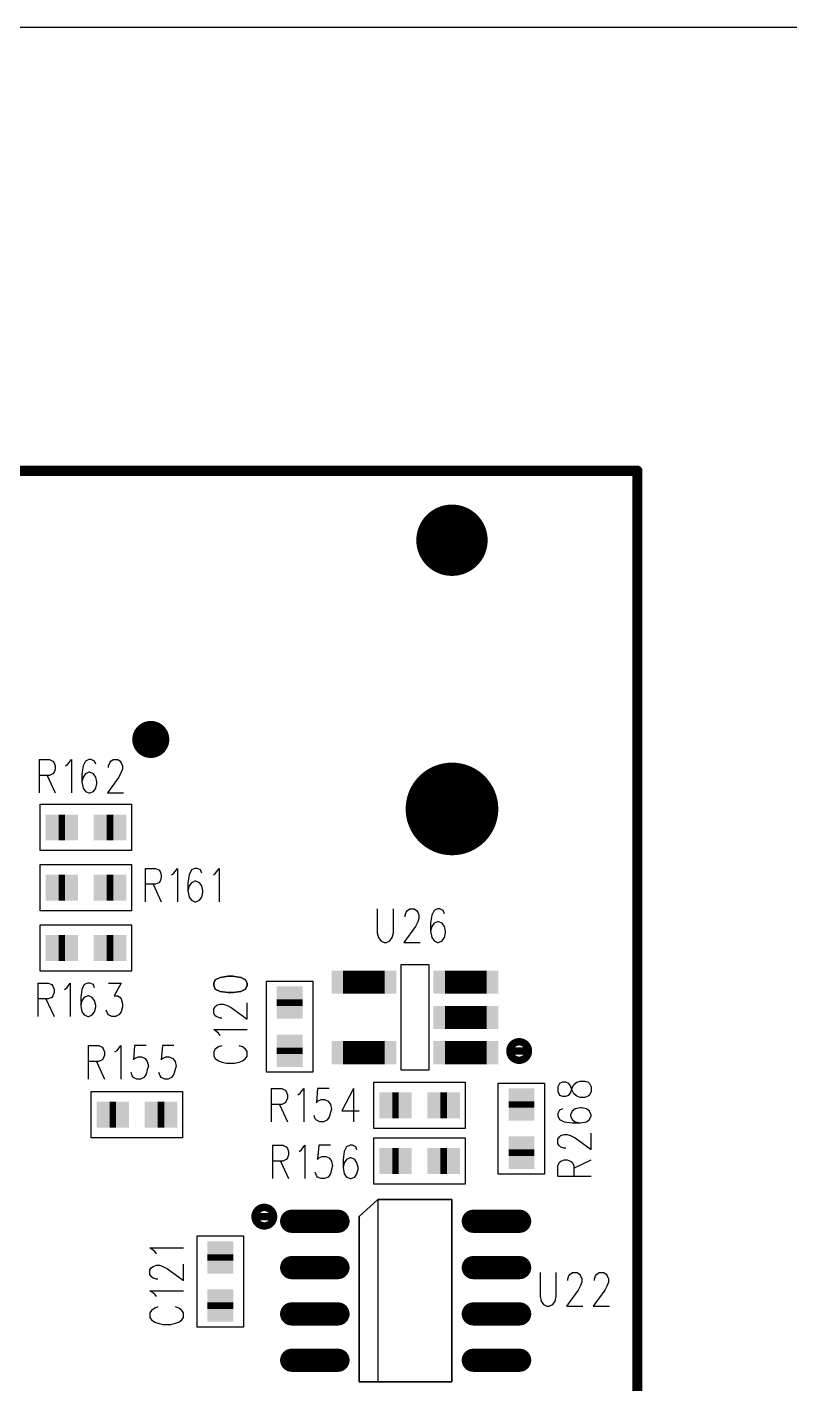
# Model space of a CAD drawing. Extents: x 12040 to 27945, y 10799 to 21199.
# Drawn here: x 20152 to 20975, y 19735 to 21199 of the extents above; entities that cross this region are included whole.
import ezdxf

# ---------------------------------------------------------------- set-up
doc = ezdxf.new("R2010")
doc.units = 0
doc.header["$MEASUREMENT"] = 0
doc.layers.add('ASSYDWGBOT_PHO', color=7, linetype='Continuous')

msp = doc.modelspace()

# ---------------------------------------------------------------- linework, layer by layer
at = {"layer": 'ASSYDWGBOT_PHO'}
for points in [[(12040, 21199.381), (27945, 21199.381)], [(20164.379, 20408.979), (20164.379, 20372.89)], [(20164.379, 20408.979), (20175.631, 20408.979)], [(20175.631, 20408.979), (20179.38, 20407.27)], [(20179.38, 20407.27), (20180.63, 20405.55)], [(20180.63, 20405.55), (20181.881, 20402.109)], [(20181.881, 20398.67), (20180.63, 20395.229)], [(20181.881, 20402.109), (20181.881, 20398.67)], [(20193.13, 20402.109), (20195.629, 20403.83)], [(20195.629, 20403.83), (20199.381, 20408.979)], [(20199.381, 20408.979), (20199.381, 20372.89)], [(20211.88, 20402.109), (20210.63, 20393.52)], [(20214.38, 20407.27), (20211.88, 20402.109)], [(20218.13, 20408.979), (20214.38, 20407.27)], [(20220.631, 20408.979), (20218.13, 20408.979)], [(20224.38, 20407.27), (20220.631, 20408.979)], [(20225.63, 20403.83), (20224.38, 20407.27)], [(20239.38, 20402.109), (20240.629, 20405.55)], [(20239.38, 20400.391), (20239.38, 20402.109)], [(20240.629, 20405.55), (20241.88, 20407.27)], [(20241.88, 20407.27), (20244.381, 20408.979)], [(20244.381, 20408.979), (20249.38, 20408.979)], [(20249.38, 20408.979), (20251.881, 20407.27)], [(20251.881, 20407.27), (20253.13, 20405.55)], [(20253.13, 20405.55), (20254.379, 20402.109)], [(20254.379, 20398.67), (20253.13, 20395.229)], [(20254.379, 20402.109), (20254.379, 20398.67)], [(20175.631, 20391.8), (20164.379, 20391.8)], [(20173.13, 20391.8), (20181.881, 20372.89)], [(20179.38, 20393.52), (20175.631, 20391.8)], [(20180.63, 20395.229), (20179.38, 20393.52)], [(20210.63, 20393.52), (20210.63, 20384.92)], [(20211.88, 20390.079), (20210.63, 20384.92)], [(20210.63, 20384.92), (20211.88, 20378.05)], [(20214.38, 20393.52), (20211.88, 20390.079)], [(20218.13, 20395.229), (20214.38, 20393.52)], [(20219.379, 20395.229), (20218.13, 20395.229)], [(20223.129, 20393.52), (20219.379, 20395.229)], [(20225.63, 20390.079), (20223.129, 20393.52)], [(20226.879, 20384.92), (20225.63, 20390.079)], [(20225.63, 20378.05), (20226.879, 20383.2)], [(20226.879, 20383.2), (20226.879, 20384.92)], [(20250.629, 20390.079), (20238.131, 20372.89)], [(20253.13, 20395.229), (20250.629, 20390.079)], [(20211.88, 20378.05), (20214.38, 20374.611)], [(20214.38, 20374.611), (20218.13, 20372.89)], [(20218.13, 20372.89), (20219.379, 20372.89)], [(20219.379, 20372.89), (20223.129, 20374.611)], [(20223.129, 20374.611), (20225.63, 20378.05)], [(20238.131, 20372.89), (20255.63, 20372.89)], [(20165.791, 20310.631), (20165.791, 20360.63)], [(20165.791, 20360.63), (20264.21, 20360.63)], [(20264.21, 20360.63), (20264.21, 20310.631)], [(20264.21, 20310.631), (20165.791, 20310.631)], [(20165.791, 20245.63), (20165.791, 20295.63)], [(20165.791, 20295.63), (20264.21, 20295.63)], [(20264.21, 20295.63), (20264.21, 20245.63)], [(20278.749, 20291.479), (20278.749, 20255.39)], [(20278.749, 20291.479), (20290.001, 20291.479)], [(20290.001, 20291.479), (20293.751, 20289.77)], [(20293.751, 20289.77), (20295, 20288.05)], [(20295, 20288.05), (20296.249, 20284.611)], [(20296.249, 20281.17), (20295, 20277.731)], [(20296.249, 20284.611), (20296.249, 20281.17)], [(20307.501, 20284.611), (20309.999, 20286.329)], [(20309.999, 20286.329), (20313.749, 20291.479)], [(20313.749, 20291.479), (20313.749, 20255.39)], [(20326.25, 20284.611), (20325.001, 20276.02)], [(20328.751, 20289.77), (20326.25, 20284.611)], [(20332.5, 20291.479), (20328.751, 20289.77)], [(20334.999, 20291.479), (20332.5, 20291.479)], [(20338.751, 20289.77), (20334.999, 20291.479)], [(20340, 20286.329), (20338.751, 20289.77)], [(20352.501, 20284.611), (20355, 20286.329)], [(20355, 20286.329), (20358.749, 20291.479)], [(20358.749, 20291.479), (20358.749, 20255.39)], [(20290.001, 20274.3), (20278.749, 20274.3)], [(20287.5, 20274.3), (20296.249, 20255.39)], [(20293.751, 20276.02), (20290.001, 20274.3)], [(20295, 20277.731), (20293.751, 20276.02)], [(20325.001, 20276.02), (20325.001, 20267.42)], [(20326.25, 20272.579), (20325.001, 20267.42)], [(20325.001, 20267.42), (20326.25, 20260.55)], [(20328.751, 20276.02), (20326.25, 20272.579)], [(20332.5, 20277.731), (20328.751, 20276.02)], [(20333.75, 20277.731), (20332.5, 20277.731)], [(20337.5, 20276.02), (20333.75, 20277.731)], [(20340, 20272.579), (20337.5, 20276.02)], [(20341.249, 20267.42), (20340, 20272.579)], [(20340, 20260.55), (20341.249, 20265.699)], [(20341.249, 20265.699), (20341.249, 20267.42)], [(20326.25, 20260.55), (20328.751, 20257.111)], [(20328.751, 20257.111), (20332.5, 20255.39)], [(20332.5, 20255.39), (20333.75, 20255.39)], [(20333.75, 20255.39), (20337.5, 20257.111)], [(20337.5, 20257.111), (20340, 20260.55)], [(20264.21, 20245.63), (20165.791, 20245.63)], [(20529.369, 20247.73), (20529.369, 20221.951)], [(20546.869, 20221.951), (20546.869, 20247.73)], [(20559.37, 20240.86), (20560.619, 20244.301)], [(20559.37, 20239.14), (20559.37, 20240.86)], [(20560.619, 20244.301), (20561.871, 20246.019)], [(20561.871, 20246.019), (20564.369, 20247.73)], [(20564.369, 20247.73), (20569.37, 20247.73)], [(20569.37, 20247.73), (20571.871, 20246.019)], [(20571.871, 20246.019), (20573.12, 20244.301)], [(20573.12, 20244.301), (20574.369, 20240.86)], [(20574.369, 20237.419), (20573.12, 20233.98)], [(20574.369, 20240.86), (20574.369, 20237.419)], [(20588.12, 20240.86), (20586.87, 20232.269)], [(20590.62, 20246.019), (20588.12, 20240.86)], [(20594.37, 20247.73), (20590.62, 20246.019)], [(20596.87, 20247.73), (20594.37, 20247.73)], [(20600.62, 20246.019), (20596.87, 20247.73)], [(20601.87, 20242.58), (20600.62, 20246.019)], [(20165.791, 20180.63), (20165.791, 20230.631)], [(20165.791, 20230.631), (20264.21, 20230.631)], [(20264.21, 20230.631), (20264.21, 20180.63)], [(20529.369, 20221.951), (20530.621, 20216.801)], [(20545.62, 20216.801), (20546.869, 20221.951)], [(20570.62, 20228.83), (20558.121, 20211.639)], [(20573.12, 20233.98), (20570.62, 20228.83)], [(20586.87, 20232.269), (20586.87, 20223.669)], [(20588.12, 20228.83), (20586.87, 20223.669)], [(20586.87, 20223.669), (20588.12, 20216.801)], [(20590.62, 20232.269), (20588.12, 20228.83)], [(20594.37, 20233.98), (20590.62, 20232.269)], [(20595.619, 20233.98), (20594.37, 20233.98)], [(20599.369, 20232.269), (20595.619, 20233.98)], [(20601.87, 20228.83), (20599.369, 20232.269)], [(20603.121, 20223.669), (20601.87, 20228.83)], [(20601.87, 20216.801), (20603.121, 20221.951)], [(20603.121, 20221.951), (20603.121, 20223.669)], [(20530.621, 20216.801), (20533.119, 20213.36)], [(20533.119, 20213.36), (20536.869, 20211.639)], [(20536.869, 20211.639), (20539.37, 20211.639)], [(20539.37, 20211.639), (20543.119, 20213.36)], [(20543.119, 20213.36), (20545.62, 20216.801)], [(20558.121, 20211.639), (20575.621, 20211.639)], [(20588.12, 20216.801), (20590.62, 20213.36)], [(20590.62, 20213.36), (20594.37, 20211.639)], [(20594.37, 20211.639), (20595.619, 20211.639)], [(20595.619, 20211.639), (20599.369, 20213.36)], [(20599.369, 20213.36), (20601.87, 20216.801)], [(20264.21, 20180.63), (20165.791, 20180.63)], [(20555, 20073.629), (20555, 20187.63)], [(20555, 20187.63), (20584.999, 20187.63)], [(20584.999, 20187.63), (20584.999, 20073.629)], [(20163.13, 20167.73), (20163.13, 20131.639)], [(20163.13, 20167.73), (20174.379, 20167.73)], [(20174.379, 20167.73), (20178.129, 20166.019)], [(20178.129, 20166.019), (20179.38, 20164.301)], [(20179.38, 20164.301), (20180.63, 20160.86)], [(20191.879, 20160.86), (20194.38, 20162.58)], [(20194.38, 20162.58), (20198.13, 20167.73)], [(20198.13, 20167.73), (20198.13, 20131.639)], [(20213.131, 20166.019), (20210.63, 20160.86)], [(20216.881, 20167.73), (20213.131, 20166.019)], [(20219.379, 20167.73), (20216.881, 20167.73)], [(20223.129, 20166.019), (20219.379, 20167.73)], [(20224.38, 20162.58), (20223.129, 20166.019)], [(20239.38, 20167.73), (20253.13, 20167.73)], [(20253.13, 20167.73), (20245.63, 20153.98)], [(20410, 20071.421), (20410, 20169.84)], [(20410, 20169.84), (20459.999, 20169.84)], [(20459.999, 20169.84), (20459.999, 20071.421)], [(20174.379, 20150.551), (20163.13, 20150.551)], [(20171.881, 20150.551), (20180.63, 20131.639)], [(20178.129, 20152.269), (20174.379, 20150.551)], [(20179.38, 20153.98), (20178.129, 20152.269)], [(20180.63, 20157.419), (20179.38, 20153.98)], [(20180.63, 20160.86), (20180.63, 20157.419)], [(20210.63, 20160.86), (20209.379, 20152.269)], [(20209.379, 20152.269), (20209.379, 20143.669)], [(20210.63, 20148.83), (20209.379, 20143.669)], [(20213.131, 20152.269), (20210.63, 20148.83)], [(20216.881, 20153.98), (20213.131, 20152.269)], [(20218.13, 20153.98), (20216.881, 20153.98)], [(20221.88, 20152.269), (20218.13, 20153.98)], [(20224.38, 20148.83), (20221.88, 20152.269)], [(20225.63, 20143.669), (20224.38, 20148.83)], [(20245.63, 20153.98), (20249.38, 20153.98)], [(20249.38, 20153.98), (20251.881, 20152.269)], [(20251.881, 20152.269), (20253.13, 20150.551)], [(20253.13, 20150.551), (20254.379, 20145.39)], [(20209.379, 20143.669), (20210.63, 20136.801)], [(20210.63, 20136.801), (20213.131, 20133.36)], [(20213.131, 20133.36), (20216.881, 20131.639)], [(20218.13, 20131.639), (20221.88, 20133.36)], [(20221.88, 20133.36), (20224.38, 20136.801)], [(20224.38, 20136.801), (20225.63, 20141.951)], [(20225.63, 20141.951), (20225.63, 20143.669)], [(20238.131, 20135.08), (20236.879, 20138.519)], [(20239.38, 20133.36), (20238.131, 20135.08)], [(20243.13, 20131.639), (20239.38, 20133.36)], [(20250.629, 20133.36), (20246.88, 20131.639)], [(20253.13, 20136.801), (20250.629, 20133.36)], [(20254.379, 20141.951), (20253.13, 20136.801)], [(20254.379, 20145.39), (20254.379, 20141.951)], [(20352.89, 20139.999), (20354.61, 20142.5)], [(20352.89, 20135), (20352.89, 20139.999)], [(20354.61, 20132.5), (20352.89, 20135)], [(20354.61, 20142.5), (20356.331, 20143.749)], [(20356.331, 20143.749), (20359.77, 20145)], [(20359.77, 20145), (20363.199, 20145)], [(20363.199, 20145), (20366.64, 20143.749)], [(20366.64, 20143.749), (20371.799, 20141.251)], [(20371.799, 20141.251), (20388.981, 20128.75)], [(20388.981, 20128.75), (20388.981, 20146.25)], [(20216.881, 20131.639), (20218.13, 20131.639)], [(20246.88, 20131.639), (20243.13, 20131.639)], [(20356.331, 20131.25), (20354.61, 20132.5)], [(20359.77, 20129.999), (20356.331, 20131.25)], [(20361.481, 20129.999), (20359.77, 20129.999)], [(20358.049, 20113.75), (20352.89, 20117.5)], [(20352.89, 20117.5), (20388.981, 20117.5)], [(20359.77, 20111.25), (20358.049, 20113.75)], [(20217.501, 20100.229), (20217.501, 20064.14)], [(20217.501, 20100.229), (20228.75, 20100.229)], [(20228.75, 20100.229), (20232.5, 20098.52)], [(20232.5, 20098.52), (20233.749, 20096.8)], [(20233.749, 20096.8), (20235.001, 20093.361)], [(20235.001, 20089.92), (20233.749, 20086.479)], [(20235.001, 20093.361), (20235.001, 20089.92)], [(20246.25, 20093.361), (20248.751, 20095.079)], [(20248.751, 20095.079), (20252.501, 20100.229)], [(20252.501, 20100.229), (20252.501, 20064.14)], [(20267.5, 20100.229), (20266.251, 20084.77)], [(20280.001, 20100.229), (20267.5, 20100.229)], [(20297.501, 20100.229), (20296.249, 20084.77)], [(20309.999, 20100.229), (20297.501, 20100.229)], [(20354.61, 20096.251), (20352.89, 20093.75)], [(20352.89, 20093.75), (20352.89, 20088.751)], [(20358.049, 20098.749), (20354.61, 20096.251)], [(20361.481, 20100), (20358.049, 20098.749)], [(20383.829, 20098.749), (20380.39, 20100)], [(20387.27, 20096.251), (20383.829, 20098.749)], [(20388.981, 20093.75), (20387.27, 20096.251)], [(20388.981, 20088.751), (20388.981, 20093.75)], [(20228.75, 20083.05), (20217.501, 20083.05)], [(20226.25, 20083.05), (20235.001, 20064.14)], [(20232.5, 20084.77), (20228.75, 20083.05)], [(20233.749, 20086.479), (20232.5, 20084.77)], [(20266.251, 20084.77), (20267.5, 20086.479)], [(20267.5, 20086.479), (20271.25, 20088.2)], [(20271.25, 20088.2), (20275, 20088.2)], [(20275, 20088.2), (20278.749, 20086.479)], [(20278.749, 20086.479), (20281.25, 20083.05)], [(20281.25, 20074.45), (20280.001, 20069.3)], [(20281.25, 20083.05), (20282.499, 20077.89)], [(20282.499, 20077.89), (20281.25, 20074.45)], [(20296.249, 20084.77), (20297.501, 20086.479)], [(20297.501, 20086.479), (20301.25, 20088.2)], [(20301.25, 20088.2), (20305, 20088.2)], [(20305, 20088.2), (20308.75, 20086.479)], [(20308.75, 20086.479), (20311.251, 20083.05)], [(20311.251, 20074.45), (20309.999, 20069.3)], [(20311.251, 20083.05), (20312.5, 20077.89)], [(20312.5, 20077.89), (20311.251, 20074.45)], [(20352.89, 20088.751), (20354.61, 20086.25)], [(20354.61, 20086.25), (20358.049, 20083.75)], [(20358.049, 20083.75), (20361.481, 20082.5)], [(20361.481, 20082.5), (20366.64, 20081.249)], [(20366.64, 20081.249), (20375.231, 20081.249)], [(20375.231, 20081.249), (20380.39, 20082.5)], [(20380.39, 20082.5), (20383.829, 20083.75)], [(20383.829, 20083.75), (20387.27, 20086.25)], [(20387.27, 20086.25), (20388.981, 20088.751)], [(20264.999, 20067.579), (20263.75, 20071.02)], [(20266.251, 20065.861), (20264.999, 20067.579)], [(20270, 20064.14), (20266.251, 20065.861)], [(20273.75, 20064.14), (20270, 20064.14)], [(20277.5, 20065.861), (20273.75, 20064.14)], [(20280.001, 20069.3), (20277.5, 20065.861)], [(20295, 20067.579), (20293.751, 20071.02)], [(20296.249, 20065.861), (20295, 20067.579)], [(20299.999, 20064.14), (20296.249, 20065.861)], [(20303.749, 20064.14), (20299.999, 20064.14)], [(20307.501, 20065.861), (20303.749, 20064.14)], [(20309.999, 20069.3), (20307.501, 20065.861)], [(20459.999, 20071.421), (20410, 20071.421)], [(20525.789, 20060.631), (20624.21, 20060.631)], [(20525.789, 20010.63), (20525.789, 20060.631)], [(20584.999, 20073.629), (20555, 20073.629)], [(20624.21, 20060.631), (20624.21, 20010.63)], [(20660, 19961.42), (20660, 20059.839)], [(20660, 20059.839), (20709.999, 20059.839)], [(20709.999, 20059.839), (20709.999, 19961.42)], [(20729.3, 20060.631), (20725.861, 20059.38)], [(20732.731, 20060.631), (20729.3, 20060.631)], [(20736.17, 20059.38), (20732.731, 20060.631)], [(20741.329, 20058.13), (20744.77, 20060.631)], [(20744.77, 20060.631), (20748.199, 20061.88)], [(20748.199, 20061.88), (20753.361, 20061.88)], [(20753.361, 20061.88), (20756.8, 20060.631)], [(20756.8, 20060.631), (20758.52, 20059.38)], [(20220.791, 20050.631), (20319.21, 20050.631)], [(20220.791, 20000.629), (20220.791, 20050.631)], [(20319.21, 20050.631), (20319.21, 20000.629)], [(20415.001, 20053.98), (20415.001, 20017.891)], [(20415.001, 20053.98), (20426.25, 20053.98)], [(20426.25, 20053.98), (20430, 20052.271)], [(20430, 20052.271), (20431.25, 20050.55)], [(20431.25, 20050.55), (20432.501, 20047.11)], [(20432.501, 20047.11), (20432.501, 20043.671)], [(20443.75, 20047.11), (20446.251, 20048.83)], [(20446.251, 20048.83), (20450.001, 20053.98)], [(20450.001, 20053.98), (20450.001, 20017.891)], [(20465, 20053.98), (20463.751, 20038.521)], [(20477.501, 20053.98), (20465, 20053.98)], [(20503.75, 20053.98), (20491.249, 20029.921)], [(20503.75, 20053.98), (20503.75, 20017.891)], [(20725.861, 20059.38), (20724.14, 20055.63)], [(20724.14, 20055.63), (20724.14, 20050.631)], [(20724.14, 20050.631), (20725.861, 20046.881)], [(20725.861, 20046.881), (20729.3, 20045.63)], [(20729.3, 20045.63), (20732.731, 20045.63)], [(20732.731, 20045.63), (20736.17, 20046.881)], [(20737.89, 20056.881), (20736.17, 20059.38)], [(20736.17, 20046.881), (20737.89, 20049.379)], [(20739.611, 20051.88), (20737.89, 20056.881)], [(20737.89, 20049.379), (20739.611, 20054.38)], [(20739.611, 20054.38), (20741.329, 20058.13)], [(20741.329, 20048.13), (20739.611, 20051.88)], [(20744.77, 20045.63), (20741.329, 20048.13)], [(20748.199, 20044.38), (20744.77, 20045.63)], [(20756.8, 20045.63), (20753.361, 20044.38)], [(20758.52, 20046.881), (20756.8, 20045.63)], [(20758.52, 20059.38), (20760.229, 20055.63)], [(20760.229, 20050.631), (20758.52, 20046.881)], [(20760.229, 20055.63), (20760.229, 20050.631)], [(20426.25, 20036.8), (20415.001, 20036.8)], [(20423.75, 20036.8), (20432.501, 20017.891)], [(20430, 20038.521), (20426.25, 20036.8)], [(20431.25, 20040.23), (20430, 20038.521)], [(20432.501, 20043.671), (20431.25, 20040.23)], [(20463.751, 20038.521), (20465, 20040.23)], [(20465, 20040.23), (20468.75, 20041.95)], [(20468.75, 20041.95), (20472.5, 20041.95)], [(20472.5, 20041.95), (20476.25, 20040.23)], [(20476.25, 20040.23), (20478.75, 20036.8)], [(20478.75, 20036.8), (20480, 20031.639)], [(20480, 20031.639), (20478.75, 20028.2)], [(20725.861, 20030.63), (20724.14, 20026.88)], [(20729.3, 20031.879), (20725.861, 20030.63)], [(20743.05, 20031.879), (20739.611, 20029.381)], [(20748.199, 20033.131), (20743.05, 20031.879)], [(20753.361, 20044.38), (20748.199, 20044.38)], [(20749.92, 20033.131), (20748.199, 20033.131)], [(20755.079, 20031.879), (20749.92, 20033.131)], [(20758.52, 20029.381), (20755.079, 20031.879)], [(20462.5, 20021.33), (20461.25, 20024.771)], [(20463.751, 20019.609), (20462.5, 20021.33)], [(20467.501, 20017.891), (20463.751, 20019.609)], [(20471.251, 20017.891), (20467.501, 20017.891)], [(20475, 20019.609), (20471.251, 20017.891)], [(20477.501, 20023.05), (20475, 20019.609)], [(20478.75, 20028.2), (20477.501, 20023.05)], [(20491.249, 20029.921), (20510, 20029.921)], [(20724.14, 20026.88), (20724.14, 20024.38)], [(20724.14, 20024.38), (20725.861, 20020.63)], [(20725.861, 20020.63), (20731.02, 20018.129)], [(20731.02, 20018.129), (20739.611, 20016.88)], [(20739.611, 20029.381), (20737.89, 20025.631)], [(20737.89, 20025.631), (20737.89, 20024.38)], [(20737.89, 20024.38), (20739.611, 20020.63)], [(20739.611, 20020.63), (20743.05, 20018.129)], [(20739.611, 20016.88), (20748.199, 20016.88)], [(20743.05, 20018.129), (20748.199, 20016.88)], [(20748.199, 20016.88), (20755.079, 20018.129)], [(20755.079, 20018.129), (20758.52, 20020.63)], [(20760.229, 20025.631), (20758.52, 20029.381)], [(20758.52, 20020.63), (20760.229, 20024.38)], [(20760.229, 20024.38), (20760.229, 20025.631)], [(20624.21, 20010.63), (20525.789, 20010.63)], [(20724.14, 19999.38), (20725.861, 20001.881)], [(20725.861, 20001.881), (20727.579, 20003.13)], [(20727.579, 20003.13), (20731.02, 20004.379)], [(20731.02, 20004.379), (20734.449, 20004.379)], [(20734.449, 20004.379), (20737.89, 20003.13)], [(20737.89, 20003.13), (20743.05, 20000.629)], [(20760.229, 19988.131), (20760.229, 20005.63)], [(20319.21, 20000.629), (20220.791, 20000.629)], [(20416.25, 19992.729), (20416.25, 19956.64)], [(20416.25, 19992.729), (20427.5, 19992.729)], [(20427.5, 19992.729), (20431.25, 19991.02)], [(20431.25, 19991.02), (20432.501, 19989.3)], [(20432.501, 19989.3), (20433.75, 19985.861)], [(20445, 19985.861), (20447.5, 19987.579)], [(20447.5, 19987.579), (20451.25, 19992.729)], [(20451.25, 19992.729), (20451.25, 19956.64)], [(20466.249, 19992.729), (20465, 19977.27)], [(20478.75, 19992.729), (20466.249, 19992.729)], [(20496.25, 19991.02), (20493.75, 19985.861)], [(20500, 19992.729), (20496.25, 19991.02)], [(20502.501, 19992.729), (20500, 19992.729)], [(20506.25, 19991.02), (20502.501, 19992.729)], [(20507.5, 19987.579), (20506.25, 19991.02)], [(20525.789, 19950.63), (20525.789, 20000.629)], [(20525.789, 20000.629), (20624.21, 20000.629)], [(20624.21, 20000.629), (20624.21, 19950.63)], [(20724.14, 19994.381), (20724.14, 19999.38)], [(20725.861, 19991.88), (20724.14, 19994.381)], [(20727.579, 19990.629), (20725.861, 19991.88)], [(20731.02, 19989.38), (20727.579, 19990.629)], [(20732.731, 19989.38), (20731.02, 19989.38)], [(20743.05, 20000.629), (20760.229, 19988.131)], [(20427.5, 19975.55), (20416.25, 19975.55)], [(20424.999, 19975.55), (20433.75, 19956.64)], [(20431.25, 19977.27), (20427.5, 19975.55)], [(20432.501, 19978.979), (20431.25, 19977.27)], [(20433.75, 19982.42), (20432.501, 19978.979)], [(20433.75, 19985.861), (20433.75, 19982.42)], [(20465, 19977.27), (20466.249, 19978.979)], [(20466.249, 19978.979), (20469.999, 19980.7)], [(20469.999, 19980.7), (20473.749, 19980.7)], [(20473.749, 19980.7), (20477.501, 19978.979)], [(20477.501, 19978.979), (20480, 19975.55)], [(20480, 19975.55), (20481.251, 19970.39)], [(20493.75, 19985.861), (20492.5, 19977.27)], [(20492.5, 19977.27), (20492.5, 19968.67)], [(20493.75, 19973.829), (20492.5, 19968.67)], [(20496.25, 19977.27), (20493.75, 19973.829)], [(20500, 19978.979), (20496.25, 19977.27)], [(20501.249, 19978.979), (20500, 19978.979)], [(20504.999, 19977.27), (20501.249, 19978.979)], [(20507.5, 19973.829), (20504.999, 19977.27)], [(20508.751, 19968.67), (20507.5, 19973.829)], [(20724.14, 19970.631), (20725.861, 19974.38)], [(20725.861, 19974.38), (20727.579, 19975.63)], [(20727.579, 19975.63), (20731.02, 19976.879)], [(20731.02, 19976.879), (20734.449, 19976.879)], [(20734.449, 19976.879), (20737.89, 19975.63)], [(20737.89, 19975.63), (20739.611, 19974.38)], [(20739.611, 19974.38), (20741.329, 19970.631)], [(20741.329, 19968.13), (20760.229, 19976.879)], [(20463.751, 19960.079), (20462.5, 19963.52)], [(20465, 19958.361), (20463.751, 19960.079)], [(20468.75, 19956.64), (20465, 19958.361)], [(20476.25, 19958.361), (20472.5, 19956.64)], [(20478.75, 19961.8), (20476.25, 19958.361)], [(20480, 19966.949), (20478.75, 19961.8)], [(20481.251, 19970.39), (20480, 19966.949)], [(20492.5, 19968.67), (20493.75, 19961.8)], [(20493.75, 19961.8), (20496.25, 19958.361)], [(20496.25, 19958.361), (20500, 19956.64)], [(20501.249, 19956.64), (20504.999, 19958.361)], [(20504.999, 19958.361), (20507.5, 19961.8)], [(20507.5, 19961.8), (20508.751, 19966.949)], [(20508.751, 19966.949), (20508.751, 19968.67)], [(20709.999, 19961.42), (20660, 19961.42)], [(20724.14, 19959.379), (20724.14, 19970.631)], [(20724.14, 19959.379), (20760.229, 19959.379)], [(20741.329, 19970.631), (20741.329, 19959.379)], [(20472.5, 19956.64), (20468.75, 19956.64)], [(20500, 19956.64), (20501.249, 19956.64)], [(20624.21, 19950.63), (20525.789, 19950.63)], [(20530.001, 19934.05), (20530.001, 19737.2)], [(20334.999, 19796.41), (20334.999, 19894.84)], [(20334.999, 19894.84), (20385, 19894.84)], [(20385, 19894.84), (20385, 19796.41)], [(20289.301, 19878.13), (20284.14, 19881.88)], [(20284.14, 19881.88), (20320.23, 19881.88)], [(20291.019, 19875.629), (20289.301, 19878.13)], [(20284.14, 19858.13), (20285.86, 19860.63)], [(20284.14, 19853.13), (20284.14, 19858.13)], [(20285.86, 19860.63), (20287.58, 19861.879)], [(20287.58, 19861.879), (20291.019, 19863.131)], [(20291.019, 19863.131), (20294.451, 19863.131)], [(20294.451, 19863.131), (20297.89, 19861.879)], [(20297.89, 19861.879), (20303.049, 19859.381)], [(20303.049, 19859.381), (20320.23, 19846.88)], [(20320.23, 19846.88), (20320.23, 19864.38)], [(20705, 19855.23), (20705, 19829.451)], [(20722.5, 19829.451), (20722.5, 19855.23)], [(20737.499, 19853.519), (20740, 19855.23)], [(20740, 19855.23), (20745.001, 19855.23)], [(20745.001, 19855.23), (20747.499, 19853.519)], [(20766.251, 19853.519), (20768.749, 19855.23)], [(20768.749, 19855.23), (20773.75, 19855.23)], [(20773.75, 19855.23), (20776.251, 19853.519)], [(20285.86, 19850.63), (20284.14, 19853.13)], [(20287.58, 19849.38), (20285.86, 19850.63)], [(20291.019, 19848.129), (20287.58, 19849.38)], [(20292.73, 19848.129), (20291.019, 19848.129)], [(20735.001, 19848.36), (20736.25, 19851.801)], [(20735.001, 19846.64), (20735.001, 19848.36)], [(20736.25, 19851.801), (20737.499, 19853.519)], [(20748.751, 19841.48), (20746.25, 19836.33)], [(20747.499, 19853.519), (20748.751, 19851.801)], [(20748.751, 19851.801), (20750, 19848.36)], [(20750, 19844.919), (20748.751, 19841.48)], [(20750, 19848.36), (20750, 19844.919)], [(20763.75, 19848.36), (20764.999, 19851.801)], [(20763.75, 19846.64), (20763.75, 19848.36)], [(20764.999, 19851.801), (20766.251, 19853.519)], [(20777.5, 19841.48), (20775, 19836.33)], [(20776.251, 19853.519), (20777.5, 19851.801)], [(20777.5, 19851.801), (20778.749, 19848.36)], [(20778.749, 19844.919), (20777.5, 19841.48)], [(20778.749, 19848.36), (20778.749, 19844.919)], [(20289.301, 19831.881), (20284.14, 19835.63)], [(20284.14, 19835.63), (20320.23, 19835.63)], [(20291.019, 19829.38), (20289.301, 19831.881)], [(20705, 19829.451), (20706.249, 19824.301)], [(20721.251, 19824.301), (20722.5, 19829.451)], [(20746.25, 19836.33), (20733.749, 19819.139)], [(20775, 19836.33), (20762.501, 19819.139)], [(20285.86, 19814.381), (20284.14, 19811.88)], [(20284.14, 19811.88), (20284.14, 19806.881)], [(20289.301, 19816.879), (20285.86, 19814.381)], [(20292.73, 19818.13), (20289.301, 19816.879)], [(20315.081, 19816.879), (20311.64, 19818.13)], [(20318.52, 19814.381), (20315.081, 19816.879)], [(20320.23, 19811.88), (20318.52, 19814.381)], [(20320.23, 19806.881), (20320.23, 19811.88)], [(20706.249, 19824.301), (20708.75, 19820.86)], [(20708.75, 19820.86), (20712.5, 19819.139)], [(20712.5, 19819.139), (20715, 19819.139)], [(20715, 19819.139), (20718.75, 19820.86)], [(20718.75, 19820.86), (20721.251, 19824.301)], [(20733.749, 19819.139), (20751.249, 19819.139)], [(20762.501, 19819.139), (20780.001, 19819.139)], [(20284.14, 19806.881), (20285.86, 19804.38)], [(20285.86, 19804.38), (20289.301, 19801.88)], [(20289.301, 19801.88), (20292.73, 19800.631)], [(20292.73, 19800.631), (20297.89, 19799.379)], [(20297.89, 19799.379), (20306.48, 19799.379)], [(20306.48, 19799.379), (20311.64, 19800.631)], [(20311.64, 19800.631), (20315.081, 19801.88)], [(20315.081, 19801.88), (20318.52, 19804.38)], [(20318.52, 19804.38), (20320.23, 19806.881)], [(20385, 19796.41), (20334.999, 19796.41)]]:
    msp.add_lwpolyline(points, dxfattribs=at)
for points, const_width in [([(20809.999, 20720.631), (15810, 20720.631)], 11.11), ([(20809.999, 13390.63), (20809.999, 20720.631)], 11.11), ([(20192.499, 20335.63), (20185.499, 20335.63)], 28), ([(20192.499, 20335.63), (20185.499, 20335.63)], 28), ([(20244.499, 20335.63), (20237.499, 20335.63)], 28), ([(20244.499, 20335.63), (20237.499, 20335.63)], 28), ([(20192.499, 20270.63), (20185.499, 20270.63)], 28), ([(20192.499, 20270.63), (20185.499, 20270.63)], 28), ([(20244.499, 20270.63), (20237.499, 20270.63)], 28), ([(20244.499, 20270.63), (20237.499, 20270.63)], 28), ([(20192.499, 20205.629), (20185.499, 20205.629)], 28), ([(20192.499, 20205.629), (20185.499, 20205.629)], 28), ([(20244.499, 20205.629), (20237.499, 20205.629)], 28), ([(20244.499, 20205.629), (20237.499, 20205.629)], 28), ([(20492.5, 20168.631), (20537.5, 20168.631)], 25), ([(20602.501, 20168.631), (20647.499, 20168.631)], 25), ([(20434.999, 20143.129), (20434.999, 20150.129)], 28), ([(20434.999, 20143.129), (20434.999, 20150.129)], 28), ([(20602.501, 20130.63), (20647.499, 20130.63)], 25), ([(20434.999, 20091.129), (20434.999, 20098.129)], 28), ([(20434.999, 20091.129), (20434.999, 20098.129)], 28), ([(20492.5, 20092.63), (20537.5, 20092.63)], 25), ([(20602.501, 20092.63), (20647.499, 20092.63)], 25), ([(20545.5, 20035.629), (20552.5, 20035.629)], 28), ([(20545.5, 20035.629), (20552.5, 20035.629)], 28), ([(20597.5, 20035.629), (20604.5, 20035.629)], 28), ([(20597.5, 20035.629), (20604.5, 20035.629)], 28), ([(20684.999, 20033.131), (20684.999, 20040.131)], 28), ([(20684.999, 20033.131), (20684.999, 20040.131)], 28), ([(20240.499, 20025.631), (20247.499, 20025.631)], 28), ([(20240.499, 20025.631), (20247.499, 20025.631)], 28), ([(20292.5, 20025.631), (20299.5, 20025.631)], 28), ([(20292.5, 20025.631), (20299.5, 20025.631)], 28), ([(20684.999, 19981.131), (20684.999, 19988.131)], 28), ([(20684.999, 19981.131), (20684.999, 19988.131)], 28), ([(20552.5, 19975.63), (20545.5, 19975.63)], 28), ([(20552.5, 19975.63), (20545.5, 19975.63)], 28), ([(20604.5, 19975.63), (20597.5, 19975.63)], 28), ([(20604.5, 19975.63), (20597.5, 19975.63)], 28), ([(20437, 19910.629), (20487, 19910.629)], 25), ([(20632.999, 19910.629), (20683.001, 19910.629)], 25), ([(20360.001, 19875.13), (20360.001, 19868.13)], 28), ([(20360.001, 19875.13), (20360.001, 19868.13)], 28), ([(20437, 19860.63), (20487, 19860.63)], 25), ([(20632.999, 19860.63), (20683.001, 19860.63)], 25), ([(20360.001, 19823.13), (20360.001, 19816.13)], 28), ([(20360.001, 19823.13), (20360.001, 19816.13)], 28), ([(20437, 19810.631), (20487, 19810.631)], 25), ([(20632.999, 19810.631), (20683.001, 19810.631)], 25), ([(20437, 19760.63), (20487, 19760.63)], 25), ([(20632.999, 19760.63), (20683.001, 19760.63)], 25)]:
    msp.add_lwpolyline(points, dxfattribs=dict(at, const_width=const_width))
for points, const_width in [([(20807.222, 20720.631, 1), (20812.777, 20720.631, 1)], 5.555), ([(20807.222, 20720.631, 1), (20812.777, 20720.631, 1)], 5.555), ([(20692.499, 20094.379, 1), (20672.501, 20094.379, 1)], 8), ([(20672.501, 20094.379, 1), (20692.499, 20094.379)], 8), ([(20417.5, 19915.63, 1), (20397.499, 19915.63, 1)], 8), ([(20397.499, 19915.63, 1), (20417.5, 19915.63)], 8), ([(20430.75, 19910.629, 1), (20443.25, 19910.629, 1)], 12.5), ([(20480.75, 19910.629, 1), (20493.25, 19910.629, 1)], 12.5), ([(20626.749, 19910.629, 1), (20639.249, 19910.629, 1)], 12.5), ([(20676.751, 19910.629, 1), (20689.251, 19910.629, 1)], 12.5), ([(20430.75, 19860.63, 1), (20443.25, 19860.63, 1)], 12.5), ([(20480.75, 19860.63, 1), (20493.25, 19860.63, 1)], 12.5), ([(20626.749, 19860.63, 1), (20639.249, 19860.63, 1)], 12.5), ([(20676.751, 19860.63, 1), (20689.251, 19860.63, 1)], 12.5), ([(20430.75, 19810.631, 1), (20443.25, 19810.631, 1)], 12.5), ([(20480.75, 19810.631, 1), (20493.25, 19810.631, 1)], 12.5), ([(20626.749, 19810.631, 1), (20639.249, 19810.631, 1)], 12.5), ([(20676.751, 19810.631, 1), (20689.251, 19810.631, 1)], 12.5), ([(20430.75, 19760.63, 1), (20443.25, 19760.63, 1)], 12.5), ([(20480.75, 19760.63, 1), (20493.25, 19760.63, 1)], 12.5), ([(20626.749, 19760.63, 1), (20639.249, 19760.63, 1)], 12.5), ([(20676.751, 19760.63, 1), (20689.251, 19760.63, 1)], 12.5)]:
    msp.add_lwpolyline(points, format="xyb", close=True, dxfattribs=dict(at, const_width=const_width))
for points, const_width in [([(20590.751, 20645.63, 1), (20629.251, 20645.63, 1), (20590.751, 20645.63)], 38.5), ([(20275, 20430.63, 1), (20295, 20430.63, 1), (20275, 20430.63)], 20), ([(20585.001, 20355.631, 1), (20635.001, 20355.631, 1), (20585.001, 20355.631)], 50)]:
    msp.add_lwpolyline(points, format="xyb", dxfattribs=dict(at, const_width=const_width))
for points in [[(20354.61, 20171.249), (20352.89, 20167.5)], [(20352.89, 20167.5), (20352.89, 20165.001)], [(20352.89, 20165.001), (20354.61, 20161.249)], [(20359.77, 20173.75), (20354.61, 20171.249)], [(20368.361, 20174.999), (20359.77, 20173.75)], [(20373.52, 20174.999), (20368.361, 20174.999)], [(20382.111, 20173.75), (20373.52, 20174.999)], [(20387.27, 20171.249), (20382.111, 20173.75)], [(20388.981, 20167.5), (20387.27, 20171.249)], [(20387.27, 20161.249), (20388.981, 20165.001)], [(20388.981, 20165.001), (20388.981, 20167.5)], [(20354.61, 20161.249), (20359.77, 20158.751)], [(20359.77, 20158.751), (20368.361, 20157.499)], [(20368.361, 20157.499), (20373.52, 20157.499)], [(20373.52, 20157.499), (20382.111, 20158.751)], [(20382.111, 20158.751), (20387.27, 20161.249)], [(20530.001, 19934.05), (20510, 19915.63)], [(20610.001, 19934.05), (20530.001, 19934.05)], [(20610.001, 19737.2), (20610.001, 19934.05)], [(20510, 19915.63), (20510, 19737.2)], [(20510, 19737.2), (20610.001, 19737.2)]]:
    msp.add_lwpolyline(points, close=True, dxfattribs=at)
for points in [[(20199.499, 20349.63), (20199.499, 20321.63), (20171.499, 20349.63), (20171.499, 20321.63)], [(20199.499, 20349.63), (20199.499, 20321.63), (20171.499, 20349.63), (20171.499, 20321.63)], [(20178.499, 20321.63), (20178.499, 20349.63), (20206.499, 20321.63), (20206.499, 20349.63)], [(20178.499, 20321.63), (20178.499, 20349.63), (20206.499, 20321.63), (20206.499, 20349.63)], [(20251.499, 20349.63), (20251.499, 20321.63), (20223.499, 20349.63), (20223.499, 20321.63)], [(20251.499, 20349.63), (20251.499, 20321.63), (20223.499, 20349.63), (20223.499, 20321.63)], [(20230.499, 20321.63), (20230.499, 20349.63), (20258.499, 20321.63), (20258.499, 20349.63)], [(20230.499, 20321.63), (20230.499, 20349.63), (20258.499, 20321.63), (20258.499, 20349.63)], [(20199.499, 20284.63), (20199.499, 20256.63), (20171.499, 20284.63), (20171.499, 20256.63)], [(20199.499, 20284.63), (20199.499, 20256.63), (20171.499, 20284.63), (20171.499, 20256.63)], [(20178.499, 20256.63), (20178.499, 20284.63), (20206.499, 20256.63), (20206.499, 20284.63)], [(20178.499, 20256.63), (20178.499, 20284.63), (20206.499, 20256.63), (20206.499, 20284.63)], [(20251.499, 20284.63), (20251.499, 20256.63), (20223.499, 20284.63), (20223.499, 20256.63)], [(20251.499, 20284.63), (20251.499, 20256.63), (20223.499, 20284.63), (20223.499, 20256.63)], [(20230.499, 20256.63), (20230.499, 20284.63), (20258.499, 20256.63), (20258.499, 20284.63)], [(20230.499, 20256.63), (20230.499, 20284.63), (20258.499, 20256.63), (20258.499, 20284.63)], [(20199.499, 20219.629), (20199.499, 20191.629), (20171.499, 20219.629), (20171.499, 20191.629)], [(20199.499, 20219.629), (20199.499, 20191.629), (20171.499, 20219.629), (20171.499, 20191.629)], [(20178.499, 20191.629), (20178.499, 20219.629), (20206.499, 20191.629), (20206.499, 20219.629)], [(20178.499, 20191.629), (20178.499, 20219.629), (20206.499, 20191.629), (20206.499, 20219.629)], [(20251.499, 20219.629), (20251.499, 20191.629), (20223.499, 20219.629), (20223.499, 20191.629)], [(20251.499, 20219.629), (20251.499, 20191.629), (20223.499, 20219.629), (20223.499, 20191.629)], [(20230.499, 20191.629), (20230.499, 20219.629), (20258.499, 20191.629), (20258.499, 20219.629)], [(20230.499, 20191.629), (20230.499, 20219.629), (20258.499, 20191.629), (20258.499, 20219.629)], [(20505, 20181.131), (20505, 20156.131), (20480, 20181.131), (20480, 20156.131)], [(20525, 20156.131), (20525, 20181.131), (20550, 20156.131), (20550, 20181.131)], [(20615.001, 20181.131), (20615.001, 20156.131), (20590.001, 20181.131), (20590.001, 20156.131)], [(20634.999, 20156.131), (20634.999, 20181.131), (20659.999, 20156.131), (20659.999, 20181.131)], [(20448.999, 20136.129), (20420.999, 20136.129), (20448.999, 20164.129), (20420.999, 20164.129)], [(20448.999, 20136.129), (20420.999, 20136.129), (20448.999, 20164.129), (20420.999, 20164.129)], [(20420.999, 20157.129), (20448.999, 20157.129), (20420.999, 20129.129), (20448.999, 20129.129)], [(20420.999, 20157.129), (20448.999, 20157.129), (20420.999, 20129.129), (20448.999, 20129.129)], [(20615.001, 20143.13), (20615.001, 20118.13), (20590.001, 20143.13), (20590.001, 20118.13)], [(20634.999, 20118.13), (20634.999, 20143.13), (20659.999, 20118.13), (20659.999, 20143.13)], [(20448.999, 20084.129), (20420.999, 20084.129), (20448.999, 20112.129), (20420.999, 20112.129)], [(20448.999, 20084.129), (20420.999, 20084.129), (20448.999, 20112.129), (20420.999, 20112.129)], [(20420.999, 20105.129), (20448.999, 20105.129), (20420.999, 20077.129), (20448.999, 20077.129)], [(20420.999, 20105.129), (20448.999, 20105.129), (20420.999, 20077.129), (20448.999, 20077.129)], [(20505, 20105.13), (20505, 20080.13), (20480, 20105.13), (20480, 20080.13)], [(20525, 20080.13), (20525, 20105.13), (20550, 20080.13), (20550, 20105.13)], [(20615.001, 20105.13), (20615.001, 20080.13), (20590.001, 20105.13), (20590.001, 20080.13)], [(20634.999, 20080.13), (20634.999, 20105.13), (20659.999, 20080.13), (20659.999, 20105.13)], [(20559.5, 20049.629), (20559.5, 20021.629), (20531.5, 20049.629), (20531.5, 20021.629)], [(20559.5, 20049.629), (20559.5, 20021.629), (20531.5, 20049.629), (20531.5, 20021.629)], [(20538.5, 20021.629), (20538.5, 20049.629), (20566.5, 20021.629), (20566.5, 20049.629)], [(20538.5, 20021.629), (20538.5, 20049.629), (20566.5, 20021.629), (20566.5, 20049.629)], [(20611.5, 20049.629), (20611.5, 20021.629), (20583.5, 20049.629), (20583.5, 20021.629)], [(20611.5, 20049.629), (20611.5, 20021.629), (20583.5, 20049.629), (20583.5, 20021.629)], [(20590.5, 20021.629), (20590.5, 20049.629), (20618.5, 20021.629), (20618.5, 20049.629)], [(20590.5, 20021.629), (20590.5, 20049.629), (20618.5, 20021.629), (20618.5, 20049.629)], [(20698.999, 20026.131), (20670.999, 20026.131), (20698.999, 20054.131), (20670.999, 20054.131)], [(20698.999, 20026.131), (20670.999, 20026.131), (20698.999, 20054.131), (20670.999, 20054.131)], [(20670.999, 20047.131), (20698.999, 20047.131), (20670.999, 20019.131), (20698.999, 20019.131)], [(20670.999, 20047.131), (20698.999, 20047.131), (20670.999, 20019.131), (20698.999, 20019.131)], [(20254.499, 20039.631), (20254.499, 20011.631), (20226.499, 20039.631), (20226.499, 20011.631)], [(20254.499, 20039.631), (20254.499, 20011.631), (20226.499, 20039.631), (20226.499, 20011.631)], [(20233.499, 20011.631), (20233.499, 20039.631), (20261.499, 20011.631), (20261.499, 20039.631)], [(20233.499, 20011.631), (20233.499, 20039.631), (20261.499, 20011.631), (20261.499, 20039.631)], [(20306.5, 20039.631), (20306.5, 20011.631), (20278.5, 20039.631), (20278.5, 20011.631)], [(20306.5, 20039.631), (20306.5, 20011.631), (20278.5, 20039.631), (20278.5, 20011.631)], [(20285.5, 20011.631), (20285.5, 20039.631), (20313.5, 20011.631), (20313.5, 20039.631)], [(20285.5, 20011.631), (20285.5, 20039.631), (20313.5, 20011.631), (20313.5, 20039.631)], [(20698.999, 19974.131), (20670.999, 19974.131), (20698.999, 20002.131), (20670.999, 20002.131)], [(20698.999, 19974.131), (20670.999, 19974.131), (20698.999, 20002.131), (20670.999, 20002.131)], [(20559.5, 19989.63), (20559.5, 19961.63), (20531.5, 19989.63), (20531.5, 19961.63)], [(20559.5, 19989.63), (20559.5, 19961.63), (20531.5, 19989.63), (20531.5, 19961.63)], [(20538.5, 19961.63), (20538.5, 19989.63), (20566.5, 19961.63), (20566.5, 19989.63)], [(20538.5, 19961.63), (20538.5, 19989.63), (20566.5, 19961.63), (20566.5, 19989.63)], [(20611.5, 19989.63), (20611.5, 19961.63), (20583.5, 19989.63), (20583.5, 19961.63)], [(20611.5, 19989.63), (20611.5, 19961.63), (20583.5, 19989.63), (20583.5, 19961.63)], [(20590.5, 19961.63), (20590.5, 19989.63), (20618.5, 19961.63), (20618.5, 19989.63)], [(20590.5, 19961.63), (20590.5, 19989.63), (20618.5, 19961.63), (20618.5, 19989.63)], [(20670.999, 19995.131), (20698.999, 19995.131), (20670.999, 19967.131), (20698.999, 19967.131)], [(20670.999, 19995.131), (20698.999, 19995.131), (20670.999, 19967.131), (20698.999, 19967.131)], [(20374.001, 19861.13), (20346.001, 19861.13), (20374.001, 19889.13), (20346.001, 19889.13)], [(20374.001, 19861.13), (20346.001, 19861.13), (20374.001, 19889.13), (20346.001, 19889.13)], [(20346.001, 19882.13), (20374.001, 19882.13), (20346.001, 19854.13), (20374.001, 19854.13)], [(20346.001, 19882.13), (20374.001, 19882.13), (20346.001, 19854.13), (20374.001, 19854.13)], [(20374.001, 19809.13), (20346.001, 19809.13), (20374.001, 19837.13), (20346.001, 19837.13)], [(20374.001, 19809.13), (20346.001, 19809.13), (20374.001, 19837.13), (20346.001, 19837.13)], [(20346.001, 19830.13), (20374.001, 19830.13), (20346.001, 19802.13), (20374.001, 19802.13)], [(20346.001, 19830.13), (20374.001, 19830.13), (20346.001, 19802.13), (20374.001, 19802.13)]]:
    msp.add_solid(points, dxfattribs=at)

doc.saveas('drawing.dxf')
